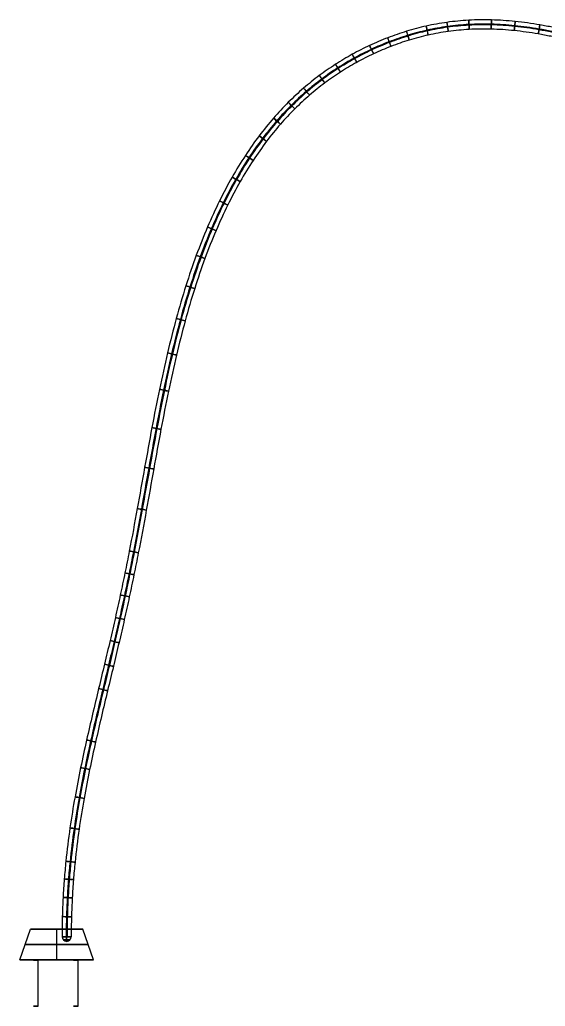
# Model space of a CAD drawing. Header units: millimetres. Extents: x -1736 to -633, y -290 to 351.
# Drawn here: x -1736 to -1394, y -290 to 351 of the extents above; entities that cross this region are included whole.
import ezdxf

# ---------------------------------------------------------------- set-up
doc = ezdxf.new("R2010")
doc.units = ezdxf.units.MM
doc.header["$MEASUREMENT"] = 0
doc.layers.add('Electrical System', color=7, linetype='Continuous', true_color=0x0516e0)

msp = doc.modelspace()

# ---------------------------------------------------------------- linework, layer by layer
at = {"layer": 'Electrical System'}
for p, q in [((-1735.94, -260, -760.85), (-1728.92, -240, -760.85)), ((-1728.92, -240, -760.85), (-1694.97, -240, -760.85)), ((-1711.94, -260, -736.85), (-1711.94, -240, -743.88)), ((-1711.94, -260, -784.85), (-1711.94, -240, -777.82)), ((-1711.94, -240, -777.82), (-1711.94, -240, -743.88)), ((-1687.94, -260, -760.85), (-1694.97, -240, -760.85)), ((-1687.94, -260, -760.85), (-1735.94, -260, -760.85)), ((-1723.97, -290.17, -762.75), (-1723.97, -260.17, -762.75)), ((-1711.94, -260, -784.85), (-1711.94, -260, -736.85)), ((-1698, -290.17, -761.25), (-1698, -260.17, -761.25))]:
    msp.add_line(p, q, dxfattribs=at)
at = {"layer": 'Electrical System', "extrusion": (0.976211, 0.216689, -0.007672)}
msp.add_circle((654.1, -771.47, -1355.91), 3, dxfattribs=at)
at = {"layer": 'Electrical System', "extrusion": (0.990521, 0.137232, -0.00604)}
msp.add_circle((542.65, -769.56, -1392.08), 3, dxfattribs=at)
at = {"layer": 'Electrical System', "extrusion": (0.998455, 0.055378, -0.004578)}
msp.add_circle((426.62, -767.72, -1419.15), 3, dxfattribs=at)
at = {"layer": 'Electrical System', "extrusion": (0.999669, -0.025497, -0.003337)}
msp.add_circle((310.83, -766.06, -1435.4), 3, dxfattribs=at)
at = {"layer": 'Electrical System', "extrusion": (0.994792, -0.101902, -0.00234)}
msp.add_circle((200.48, -764.68, -1440.51), 3, dxfattribs=at)
at = {"layer": 'Electrical System', "extrusion": (0.985296, -0.170848, -0.001579)}
msp.add_circle((100.22, -763.61, -1435.58), 3, dxfattribs=at)
at = {"layer": 'Electrical System', "extrusion": (0.956597, 0.291262, -0.009394)}
msp.add_circle((757.59, -773.31, -1313.14), 3, dxfattribs=at)
at = {"layer": 'Electrical System', "extrusion": (0.905862, 0.423383, -0.012672)}
msp.add_circle((938.17, -776.12, -1215.63), 3, dxfattribs=at)
at = {"layer": 'Electrical System', "extrusion": (0.932907, 0.359947, -0.011103)}
msp.add_circle((851.92, -774.91, -1266.05), 3, dxfattribs=at)
at = {"layer": 'Electrical System', "extrusion": (0.875315, 0.483352, -0.013959)}
msp.add_circle((1018.9, -776.77, -1161.21), 3, dxfattribs=at)
at = {"layer": 'Electrical System', "extrusion": (0.840669, 0.541346, -0.014839)}
msp.add_circle((1096.13, -776.74, -1101.53), 3, dxfattribs=at)
at = {"layer": 'Electrical System', "extrusion": (0.80142, 0.597909, -0.015223)}
msp.add_circle((1170.55, -775.98, -1035.79), 3, dxfattribs=at)
at = {"layer": 'Electrical System', "extrusion": (0.757418, 0.652756, -0.015075)}
msp.add_circle((1241.72, -774.54, -963.93), 3, dxfattribs=at)
at = {"layer": 'Electrical System', "extrusion": (0.709052, 0.705009, -0.014415)}
msp.add_circle((1308.47, -772.59, -886.9), 3, dxfattribs=at)
at = {"layer": 'Electrical System', "extrusion": (0.65726, 0.753546, -0.013319)}
msp.add_circle((1369.36, -770.34, -806.49), 3, dxfattribs=at)
at = {"layer": 'Electrical System', "extrusion": (0.603374, 0.797369, -0.011901)}
msp.add_circle((1423.25, -768.03, -725.09), 3, dxfattribs=at)
at = {"layer": 'Electrical System', "extrusion": (0.548836, 0.835866, -0.010299)}
msp.add_circle((1469.57, -765.86, -645.09), 3, dxfattribs=at)
at = {"layer": 'Electrical System', "extrusion": (0.49494, 0.868884, -0.008645)}
msp.add_circle((1508.39, -763.97, -568.52), 3, dxfattribs=at)
at = {"layer": 'Electrical System', "extrusion": (0.442642, 0.896671, -0.007057)}
msp.add_circle((1540.29, -762.41, -496.8), 3, dxfattribs=at)
at = {"layer": 'Electrical System', "extrusion": (0.392684, 0.919656, -0.00561)}
msp.add_circle((1566.06, -761.2, -430.94), 3, dxfattribs=at)
at = {"layer": 'Electrical System', "extrusion": (0.345706, 0.938333, -0.004344)}
msp.add_circle((1586.54, -760.3, -371.82), 3, dxfattribs=at)
at = {"layer": 'Electrical System', "extrusion": (0.302428, 0.953167, -0.003273)}
msp.add_circle((1602.5, -759.65, -320.45), 3, dxfattribs=at)
at = {"layer": 'Electrical System', "extrusion": (0.263671, 0.96461, -0.002393)}
msp.add_circle((1614.67, -759.2, -278.04), 3, dxfattribs=at)
at = {"layer": 'Electrical System', "extrusion": (0.230431, 0.973087, -0.001694)}
msp.add_circle((1623.69, -758.91, -246.08), 3, dxfattribs=at)
at = {"layer": 'Electrical System', "extrusion": (0.203877, 0.978996, -0.001158)}
msp.add_circle((1630.13, -758.72, -226.39), 3, dxfattribs=at)
at = {"layer": 'Electrical System', "extrusion": (0.185374, 0.982668, -0.000762087)}
msp.add_circle((1634.35, -758.6, -221.12), 3, dxfattribs=at)
at = {"layer": 'Electrical System', "extrusion": (0.176489, 0.984302, -0.000481681)}
msp.add_circle((1636.38, -758.53, -232.78), 3, dxfattribs=at)
at = {"layer": 'Electrical System', "extrusion": (0.178686, 0.983906, -0.000290406)}
msp.add_circle((1635.8, -758.48, -263.77), 3, dxfattribs=at)
at = {"layer": 'Electrical System', "extrusion": (0.19122, 0.981547, -0.000164493)}
msp.add_circle((1632.1, -758.45, -312.85), 3, dxfattribs=at)
at = {"layer": 'Electrical System', "extrusion": (0.200175, 0.97976, -0.000120086)}
msp.add_circle((1629.1, -758.44, -342.22), 3, dxfattribs=at)
at = {"layer": 'Electrical System', "extrusion": (0.209859, 0.977732, -8.54907e-05)}
msp.add_circle((1625.56, -758.43, -373.07), 3, dxfattribs=at)
at = {"layer": 'Electrical System', "extrusion": (0.219252, 0.975668, -5.90659e-05)}
msp.add_circle((1621.83, -758.42, -403.73), 3, dxfattribs=at)
at = {"layer": 'Electrical System', "extrusion": (0.227185, 0.973852, -3.93692e-05)}
msp.add_circle((1618.43, -758.41, -432.31), 3, dxfattribs=at)
at = {"layer": 'Electrical System', "extrusion": (0.232398, 0.972621, -2.51237e-05)}
msp.add_circle((1616.05, -758.4, -456.77), 3, dxfattribs=at)
at = {"layer": 'Electrical System', "extrusion": (0.233616, 0.972329, -1.52024e-05)}
msp.add_circle((1615.48, -758.4, -475.06), 3, dxfattribs=at)
at = {"layer": 'Electrical System', "extrusion": (0.219146, 0.975692, -4.45483e-06)}
msp.add_circle((1622.68, -758.39, -485.32), 3, dxfattribs=at)
at = {"layer": 'Electrical System', "extrusion": (0.201446, 0.9795, -2.04658e-06)}
msp.add_circle((1631.38, -758.39, -474.14), 3, dxfattribs=at)
at = {"layer": 'Electrical System', "extrusion": (0.175901, 0.984408, -7.9425e-07)}
msp.add_circle((1643.42, -758.39, -450.77), 3, dxfattribs=at)
at = {"layer": 'Electrical System', "extrusion": (0.142349, 0.989817, -2.36454e-07)}
msp.add_circle((1658.14, -758.39, -415.02), 3, dxfattribs=at)
at = {"layer": 'Electrical System', "extrusion": (0.101144, 0.994872, -4.386e-08)}
msp.add_circle((1674.4, -758.39, -367.56), 3, dxfattribs=at)
at = {"layer": 'Electrical System', "extrusion": (0.077941, 0.996958, -1.3287e-08)}
msp.add_circle((1682.64, -758.39, -339.91), 3, dxfattribs=at)
at = {"layer": 'Electrical System', "extrusion": (0.053211, 0.998583, -2.51959e-09)}
msp.add_circle((1690.69, -758.39, -310.03), 3, dxfattribs=at)
at = {"layer": 'Electrical System', "extrusion": (0.027158, 0.999631, -1.51036e-10)}
msp.add_circle((1698.36, -758.39, -278.26), 3, dxfattribs=at)
at = {"layer": 'Electrical System', "extrusion": (0, 1, 5.4956e-15)}
for centre, radius in [((1711.94, -760.85, -240), 16.97), ((1711.94, -760.85, -260), 24)]:
    msp.add_circle(centre, radius, dxfattribs=at)
at = {"layer": 'Electrical System', "extrusion": (0, 1, 0)}
for centre, radius in [((1705.47, -758.39, -247.12), 2.12), ((1725.47, -762.75, -260.17), 1.5), ((1699.5, -761.25, -260.17), 1.5), ((1725.47, -762.75, -290.17), 1.5), ((1699.5, -761.25, -290.17), 1.5)]:
    msp.add_circle(centre, radius, dxfattribs=at)
at = {"layer": 'Electrical System', "extrusion": (0, 1, -1.13687e-14)}
msp.add_circle((1711.94, -760.85, -250), 20.49, dxfattribs=at)
at = {"layer": 'Electrical System', "extrusion": (0, 1, 0)}
for start, end in [(270, 95.26975), (95.26975, 270)]:
    msp.add_arc((1705.47, -758.39, -245), 3, start, end, dxfattribs=at)
at = {"layer": 'Electrical System'}
for start, end in [(180, 270), (270, 0)]:
    msp.add_arc((-1705.47, -245, -758.39), 3, start, end, dxfattribs=at)
at = {"layer": 'Electrical System', "extrusion": (1, 0, 1.51582e-13)}
for start, end in [(180, 270), (90, 180)]:
    msp.add_arc((-245, -758.39, -1705.47), 3, start, end, dxfattribs=at)
at = {"layer": 'Electrical System'}
for points in [[(-885.54, 224.26, -481.4), (-892.32, 224.26, -489.76), (-905.48, 224.26, -505.91), (-924.81, 224.48, -529.14), (-943.21, 225.09, -550.62), (-960.84, 226.21, -570.45), (-977.82, 227.93, -588.73), (-994.23, 230.29, -605.55), (-1010.14, 233.28, -621.01), (-1025.58, 236.87, -635.19), (-1040.58, 241.03, -648.17), (-1055.11, 245.66, -660.03), (-1069.18, 250.68, -670.86), (-1082.76, 255.99, -680.71), (-1095.8, 261.47, -689.67), (-1108.27, 267, -697.8), (-1120.13, 272.47, -705.16), (-1131.35, 277.77, -711.81), (-1141.88, 282.79, -717.8), (-1151.7, 287.45, -723.19), (-1160.81, 291.66, -728.03), (-1169.2, 295.37, -732.37), (-1176.89, 298.56, -736.24), (-1183.91, 301.21, -739.69), (-1190.29, 303.32, -742.76), (-1196.11, 304.9, -745.49), (-1201.39, 305.98, -747.91), (-1206.22, 306.61, -750.04), (-1210.65, 306.82, -751.92), (-1214.74, 306.68, -753.55), (-1218.54, 306.26, -754.94), (-1223.23, 305.46, -756.5), (-1227.71, 304.42, -757.7), (-1232.08, 303.51, -758.58), (-1235.42, 302.95, -759.13), (-1238.91, 302.55, -759.57), (-1242.68, 302.37, -759.94), (-1246.69, 302.46, -760.23), (-1251.04, 302.84, -760.46), (-1254.86, 303.39, -760.61), (-1258.13, 303.99, -760.71), (-1260.75, 304.54, -760.78), (-1263.44, 305.15, -760.84), (-1267.25, 306.11, -760.91), (-1271.19, 307.2, -760.96), (-1275.25, 308.42, -761.01), (-1278.46, 309.43, -761.04), (-1281.73, 310.5, -761.06), (-1288.73, 312.85, -761.1), (-1297.17, 315.87, -761.13), (-1307.08, 319.51, -761.15), (-1314.92, 322.41, -761.15), (-1322.9, 325.35, -761.16), (-1331.09, 328.32, -761.16), (-1339.37, 331.24, -761.16), (-1350.55, 335.03, -761.15), (-1361.77, 338.54, -761.15), (-1373.06, 341.68, -761.14), (-1381.41, 343.78, -761.13), (-1389.73, 345.63, -761.12), (-1400.54, 347.69, -761.1), (-1413.78, 349.55, -761.08), (-1429.24, 350.58, -761.04), (-1444.06, 350.38, -760.98), (-1458.22, 349.02, -760.9), (-1471.72, 346.59, -760.81), (-1484.59, 343.2, -760.7), (-1496.87, 338.96, -760.56), (-1508.64, 333.93, -760.41), (-1519.96, 328.17, -760.24), (-1530.9, 321.64, -760.06), (-1541.48, 314.3, -759.86), (-1551.74, 306.07, -759.66), (-1561.68, 296.85, -759.46), (-1571.32, 286.54, -759.26), (-1580.64, 275.04, -759.08), (-1589.62, 262.26, -758.9), (-1598.24, 248.13, -758.75), (-1606.45, 232.58, -758.61), (-1614.22, 215.62, -758.49), (-1621.49, 197.21, -758.39), (-1628.23, 177.41, -758.32), (-1634.43, 156.25, -758.26), (-1640.11, 133.8, -758.21), (-1645.32, 110.13, -758.18), (-1650.18, 85.34, -758.15), (-1654.85, 59.52, -758.14), (-1659.6, 32.76, -758.13), (-1663.85, 9.92, -758.12), (-1667.58, -8.78, -758.12), (-1670.59, -23.17, -758.12), (-1673.81, -37.83, -758.12), (-1677.25, -52.81, -758.12), (-1680.9, -68.17, -758.12), (-1686.07, -89.67, -758.11), (-1691.41, -112.02, -758.11), (-1696.5, -135.48, -758.11), (-1700.19, -154.49, -758.11), (-1703.49, -174.76, -758.11), (-1705.69, -192.58, -758.11), (-1707.05, -207.65, -758.11), (-1707.84, -219.63, -758.11), (-1708.34, -232.13, -758.11), (-1708.46, -240.65, -758.11), (-1708.46, -245, -758.11)], [(-883.21, 221.26, -483.29), (-889.99, 221.26, -491.65), (-903.17, 221.26, -507.82), (-922.54, 221.48, -531.1), (-941.01, 222.09, -552.66), (-958.72, 223.22, -572.59), (-975.81, 224.95, -590.98), (-992.34, 227.32, -607.93), (-1008.39, 230.34, -623.52), (-1023.97, 233.97, -637.83), (-1039.11, 238.16, -650.93), (-1053.78, 242.84, -662.91), (-1067.99, 247.91, -673.84), (-1081.69, 253.27, -683.79), (-1094.84, 258.79, -692.83), (-1107.42, 264.37, -701.02), (-1119.36, 269.88, -708.43), (-1130.64, 275.21, -715.12), (-1141.22, 280.25, -721.14), (-1151.08, 284.92, -726.55), (-1160.2, 289.14, -731.39), (-1168.58, 292.85, -735.72), (-1176.24, 296.03, -739.58), (-1183.21, 298.66, -743.01), (-1189.52, 300.74, -746.04), (-1195.24, 302.29, -748.73), (-1200.41, 303.35, -751.09), (-1205.11, 303.96, -753.17), (-1209.41, 304.17, -754.99), (-1213.39, 304.03, -756.57), (-1217.11, 303.62, -757.94), (-1221.78, 302.82, -759.49), (-1226.37, 301.76, -760.72), (-1231, 300.8, -761.66), (-1234.58, 300.19, -762.25), (-1238.34, 299.77, -762.72), (-1242.39, 299.57, -763.11), (-1246.65, 299.67, -763.42), (-1251.23, 300.06, -763.67), (-1255.19, 300.64, -763.82), (-1258.57, 301.26, -763.93), (-1261.27, 301.82, -764), (-1264.03, 302.46, -764.06), (-1267.91, 303.43, -764.13), (-1271.92, 304.54, -764.19), (-1276.03, 305.78, -764.23), (-1279.27, 306.8, -764.26), (-1282.57, 307.87, -764.29), (-1289.63, 310.24, -764.33), (-1298.11, 313.28, -764.36), (-1308.03, 316.92, -764.37), (-1315.87, 319.83, -764.38), (-1323.84, 322.76, -764.38), (-1332.02, 325.72, -764.38), (-1340.27, 328.63, -764.38), (-1351.41, 332.41, -764.38), (-1362.56, 335.9, -764.37), (-1373.77, 339.02, -764.36), (-1382.05, 341.1, -764.36), (-1390.3, 342.93, -764.35), (-1401, 344.97, -764.33), (-1414.07, 346.81, -764.3), (-1429.32, 347.82, -764.26), (-1443.93, 347.62, -764.21), (-1457.87, 346.29, -764.13), (-1471.15, 343.9, -764.04), (-1483.81, 340.56, -763.93), (-1495.91, 336.38, -763.8), (-1507.52, 331.43, -763.65), (-1518.68, 325.75, -763.48), (-1529.45, 319.31, -763.3), (-1539.88, 312.08, -763.11), (-1549.99, 303.97, -762.91), (-1559.79, 294.89, -762.71), (-1569.29, 284.72, -762.52), (-1578.49, 273.37, -762.33), (-1587.36, 260.74, -762.16), (-1595.89, 246.76, -762), (-1604.02, 231.37, -761.87), (-1611.72, 214.54, -761.75), (-1618.95, 196.27, -761.66), (-1625.65, 176.58, -761.58), (-1631.82, 155.53, -761.52), (-1637.47, 133.17, -761.47), (-1642.66, 109.58, -761.44), (-1647.51, 84.84, -761.42), (-1652.18, 59.05, -761.4), (-1656.93, 32.28, -761.39), (-1661.18, 9.41, -761.38), (-1664.92, -9.32, -761.38), (-1667.94, -23.74, -761.38), (-1671.17, -38.42, -761.38), (-1674.61, -53.43, -761.38), (-1678.26, -68.8, -761.38), (-1683.44, -90.3, -761.38), (-1688.77, -112.63, -761.38), (-1693.85, -136.02, -761.38), (-1697.52, -154.97, -761.38), (-1700.8, -175.15, -761.38), (-1703, -192.88, -761.38), (-1704.35, -207.86, -761.38), (-1705.13, -219.77, -761.38), (-1705.63, -232.21, -761.38), (-1705.75, -240.68, -761.38), (-1705.75, -245, -761.38)], [(-887.87, 221.26, -479.51), (-894.65, 221.26, -487.87), (-907.8, 221.26, -504.01), (-927.13, 221.48, -527.24), (-945.53, 222.09, -548.72), (-963.17, 223.22, -568.56), (-980.16, 224.94, -586.85), (-996.59, 227.29, -603.69), (-1012.52, 230.28, -619.17), (-1027.98, 233.88, -633.36), (-1042.99, 238.04, -646.36), (-1057.54, 242.68, -658.24), (-1071.63, 247.71, -669.07), (-1085.21, 253.03, -678.94), (-1098.26, 258.51, -687.9), (-1110.74, 264.04, -696.03), (-1122.59, 269.51, -703.39), (-1133.8, 274.8, -710.03), (-1144.3, 279.81, -716.01), (-1154.09, 284.45, -721.38), (-1163.15, 288.63, -726.19), (-1171.48, 292.32, -730.49), (-1179.08, 295.47, -734.32), (-1185.99, 298.08, -737.72), (-1192.23, 300.14, -740.72), (-1197.87, 301.68, -743.37), (-1202.95, 302.72, -745.69), (-1207.53, 303.31, -747.72), (-1211.69, 303.51, -749.47), (-1215.49, 303.38, -750.99), (-1219.01, 302.99, -752.28), (-1223.38, 302.24, -753.73), (-1227.65, 301.25, -754.88), (-1231.99, 300.35, -755.76), (-1235.37, 299.77, -756.31), (-1238.97, 299.37, -756.77), (-1242.88, 299.18, -757.15), (-1247.04, 299.27, -757.45), (-1251.54, 299.66, -757.69), (-1255.47, 300.23, -757.84), (-1258.82, 300.85, -757.95), (-1261.5, 301.4, -758.02), (-1264.25, 302.03, -758.08), (-1268.12, 303, -758.15), (-1272.11, 304.12, -758.21), (-1276.22, 305.35, -758.25), (-1279.46, 306.37, -758.28), (-1282.76, 307.44, -758.31), (-1289.81, 309.81, -758.35), (-1298.28, 312.84, -758.37), (-1308.2, 316.49, -758.39), (-1316.04, 319.39, -758.4), (-1324, 322.32, -758.4), (-1332.17, 325.28, -758.4), (-1340.43, 328.19, -758.4), (-1351.55, 331.96, -758.4), (-1362.69, 335.45, -758.39), (-1373.89, 338.56, -758.38), (-1382.16, 340.64, -758.37), (-1390.38, 342.47, -758.36), (-1401.06, 344.5, -758.35), (-1414.11, 346.34, -758.32), (-1429.32, 347.35, -758.28), (-1443.88, 347.15, -758.22), (-1457.77, 345.82, -758.15), (-1471, 343.44, -758.06), (-1483.62, 340.11, -757.95), (-1495.67, 335.95, -757.82), (-1507.24, 331.01, -757.67), (-1518.36, 325.35, -757.5), (-1529.11, 318.94, -757.32), (-1539.5, 311.73, -757.13), (-1549.58, 303.64, -756.93), (-1559.36, 294.58, -756.73), (-1568.84, 284.43, -756.54), (-1578.02, 273.11, -756.35), (-1586.88, 260.5, -756.18), (-1595.39, 246.54, -756.03), (-1603.52, 231.16, -755.89), (-1611.21, 214.35, -755.78), (-1618.42, 196.1, -755.68), (-1625.12, 176.44, -755.6), (-1631.28, 155.4, -755.54), (-1636.93, 133.06, -755.5), (-1642.12, 109.48, -755.46), (-1646.97, 84.74, -755.44), (-1651.64, 58.95, -755.42), (-1656.39, 32.18, -755.41), (-1660.64, 9.31, -755.41), (-1664.38, -9.43, -755.41), (-1667.4, -23.85, -755.41), (-1670.63, -38.54, -755.4), (-1674.08, -53.55, -755.4), (-1677.72, -68.93, -755.4), (-1682.9, -90.43, -755.4), (-1688.24, -112.75, -755.4), (-1693.31, -136.14, -755.4), (-1696.98, -155.07, -755.4), (-1700.26, -175.23, -755.4), (-1702.45, -192.94, -755.4), (-1703.8, -207.9, -755.4), (-1704.58, -219.8, -755.4), (-1705.08, -232.22, -755.4), (-1705.2, -240.68, -755.4), (-1705.2, -245, -755.4)], [(-885.54, 218.26, -481.4), (-892.32, 218.26, -489.76), (-905.49, 218.26, -505.92), (-924.86, 218.48, -529.2), (-943.33, 219.09, -550.76), (-961.05, 220.22, -570.7), (-978.15, 221.95, -589.11), (-994.7, 224.33, -606.07), (-1010.76, 227.34, -621.68), (-1026.36, 230.98, -636), (-1041.52, 235.18, -649.12), (-1056.22, 239.86, -661.11), (-1070.44, 244.94, -672.06), (-1084.15, 250.3, -682.01), (-1097.31, 255.83, -691.06), (-1109.88, 261.41, -699.25), (-1121.82, 266.92, -706.66), (-1133.09, 272.24, -713.34), (-1143.65, 277.27, -719.34), (-1153.47, 281.92, -724.73), (-1162.54, 286.11, -729.55), (-1170.85, 289.8, -733.85), (-1178.42, 292.94, -737.66), (-1185.29, 295.52, -741.03), (-1191.46, 297.56, -744), (-1197, 299.07, -746.61), (-1201.96, 300.09, -748.87), (-1206.42, 300.66, -750.84), (-1210.45, 300.85, -752.54), (-1214.13, 300.73, -754.01), (-1217.58, 300.35, -755.28), (-1221.92, 299.6, -756.72), (-1226.31, 298.59, -757.91), (-1230.9, 297.63, -758.84), (-1234.53, 297.02, -759.43), (-1238.39, 296.58, -759.92), (-1242.58, 296.38, -760.33), (-1247, 296.48, -760.65), (-1251.73, 296.89, -760.9), (-1255.8, 297.48, -761.06), (-1259.27, 298.12, -761.16), (-1262.02, 298.69, -761.24), (-1264.83, 299.34, -761.3), (-1268.78, 300.32, -761.37), (-1272.84, 301.46, -761.43), (-1277, 302.71, -761.48), (-1280.28, 303.73, -761.51), (-1283.6, 304.82, -761.53), (-1290.71, 307.2, -761.57), (-1299.22, 310.25, -761.6), (-1309.15, 313.9, -761.62), (-1316.99, 316.8, -761.62), (-1324.95, 319.73, -761.63), (-1333.1, 322.69, -761.63), (-1341.33, 325.59, -761.62), (-1352.41, 329.34, -761.62), (-1363.49, 332.81, -761.61), (-1374.6, 335.9, -761.61), (-1382.8, 337.96, -761.6), (-1390.95, 339.77, -761.59), (-1401.51, 341.78, -761.57), (-1414.41, 343.6, -761.55), (-1429.41, 344.59, -761.51), (-1443.74, 344.4, -761.45), (-1457.41, 343.09, -761.38), (-1470.43, 340.74, -761.29), (-1482.85, 337.47, -761.18), (-1494.72, 333.37, -761.05), (-1506.11, 328.51, -760.9), (-1517.08, 322.93, -760.74), (-1527.66, 316.61, -760.56), (-1537.91, 309.5, -760.37), (-1547.83, 301.54, -760.18), (-1557.46, 292.61, -759.98), (-1566.81, 282.61, -759.79), (-1575.87, 271.44, -759.61), (-1584.62, 258.99, -759.44), (-1593.04, 245.18, -759.29), (-1601.09, 229.95, -759.15), (-1608.71, 213.28, -759.04), (-1615.88, 195.15, -758.94), (-1622.53, 175.61, -758.87), (-1628.67, 154.68, -758.81), (-1634.29, 132.43, -758.76), (-1639.47, 108.93, -758.73), (-1644.3, 84.24, -758.7), (-1648.97, 58.48, -758.69), (-1653.72, 31.7, -758.68), (-1657.98, 8.8, -758.67), (-1661.72, -9.97, -758.67), (-1664.75, -24.42, -758.67), (-1667.99, -39.14, -758.67), (-1671.44, -54.17, -758.67), (-1675.09, -69.56, -758.67), (-1680.27, -91.07, -758.67), (-1685.59, -113.36, -758.67), (-1690.65, -136.68, -758.67), (-1694.31, -155.55, -758.67), (-1697.57, -175.61, -758.67), (-1699.75, -193.23, -758.67), (-1701.09, -208.11, -758.67), (-1701.87, -219.95, -758.67), (-1702.37, -232.29, -758.67), (-1702.48, -240.71, -758.67), (-1702.48, -245, -758.67)]]:
    msp.add_open_spline(points, degree=3, knots=[0, 0, 0, 0, 32.303081, 62.488288, 90.767441, 117.335156, 142.370567, 166.036756, 188.478604, 209.819901, 230.160584, 249.574871, 268.110802, 285.791439, 302.617673, 318.572438, 333.625988, 347.741916, 360.8836, 373.020834, 384.136404, 394.231694, 403.32863, 411.468987, 418.713078, 425.137965, 430.835027, 435.90661, 440.461521, 444.60942, 448.454882, 452.092656, 459.06706, 462.543499, 466.100638, 469.805485, 473.726161, 478.098458, 482.470754, 487.399442, 490.073224, 492.747006, 495.639228, 498.53145, 504.756862, 508.085725, 511.414587, 514.949649, 518.484711, 533.73592, 541.96194, 550.18796, 558.815229, 567.442497, 576.25919, 585.075883, 602.687462, 611.316059, 619.944655, 628.281608, 636.61856, 652.589512, 667.828196, 682.372483, 696.304141, 709.727746, 722.754355, 735.49185, 748.042577, 760.507453, 772.992874, 785.61543, 798.503526, 811.79616, 825.638959, 840.177755, 855.550242, 871.876453, 889.249264, 907.730503, 927.355021, 948.135701, 970.067434, 993.130195, 1017.291634, 1042.50993, 1068.737996, 1095.931433, 1124.075485, 1138.52139, 1153.241938, 1168.268931, 1183.645806, 1199.428675, 1215.687525, 1249.99373, 1268.270983, 1287.493643, 1307.850898, 1329.576014, 1341.038868, 1352.956105, 1365.373646, 1378.34196, 1378.34196, 1378.34196, 1378.34196], dxfattribs=at)
msp.add_open_spline([(-885.54, 221.26, -481.4), (-962.54, 221.26, -576.4), (-1072, 221.26, -701.4), (-1257, 374.26, -761.4), (-1175.32, 226.36, -761.4), (-1394.42, 382.85, -761.4), (-1510, 337, -761.4), (-1597.47, 288, -758.39), (-1655.33, 124.32, -758.39), (-1656.47, -35, -758.39), (-1705.47, -148, -758.39), (-1705.47, -245, -758.39)], degree=5, dxfattribs=at)

doc.saveas('drawing.dxf')
